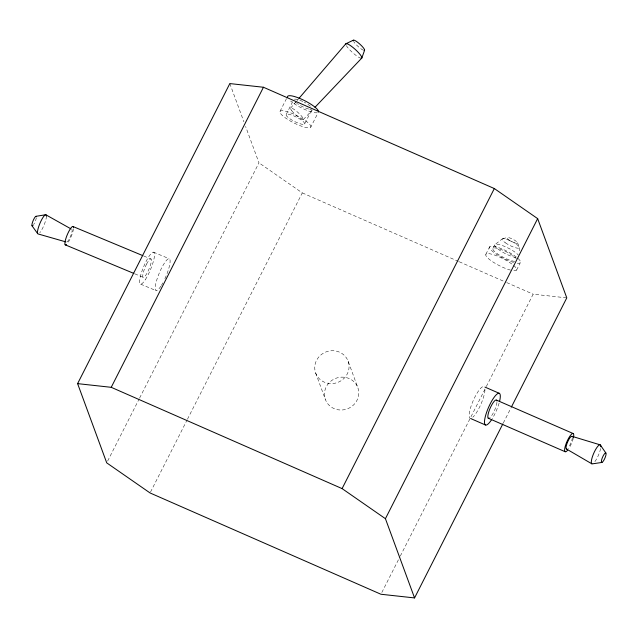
<?xml version="1.0" encoding="UTF-8"?>
<svg xmlns="http://www.w3.org/2000/svg" width="638" height="638" viewBox="0 0 638 638"><rect width="100%" height="100%" fill="white"/><g stroke="black" fill="none" stroke-linecap="round" stroke-linejoin="round"><path stroke-width="0.48" stroke-dasharray="3.19 2.39" d="M519.236 250.822L519.332 247.193L517.506 242.727M280.026 111.371L286.741 98.132M107.631 461.091L139.164 398.949M139.61 398.064L258.964 162.81L245.598 126.452M286.167 114.529L292.89 101.29M304.613 123.995A10.367 2.369 26.9 0 0 291.877 115.151A10.367 2.369 26.9 0 0 289.684 118.636A10.367 2.369 26.9 0 0 304.613 123.995L311.783 109.864M310.762 127.153A17.282 3.948 26.9 0 0 289.532 112.416A17.282 3.948 26.9 0 0 285.88 118.221A17.282 3.948 26.9 0 0 310.762 127.153L317.923 113.03M150.52 492.065L186.998 420.163M187.444 419.27L302.292 192.899L258.964 162.81M485.853 254.291L489.665 246.786M492.895 248.445L494.801 244.697L502.154 239.019M516.597 270.073L520.401 262.569M381.835 592.479L399.851 556.966M400.297 556.081L485.877 387.402M486.323 386.516L533.161 294.19L565.794 297.763M503.286 423.042L510.942 407.945M290.601 108.109L296.383 101.378M297.029 100.629L298.313 99.129M303.369 119.513L312.261 110.167M502.752 238.684L507.393 237.535M309.701 109.281L310.355 109.361A10.367 2.369 26.9 0 0 311.583 109.353M153.455 252.154L169.03 258.645M143.781 256.029L151.11 259.084M134.785 273.814L143.032 277.251M140.687 284.181L156.262 290.673M302.292 192.899L458.339 261.357M459.248 261.763L505.79 282.179M506.7 282.578L533.161 294.19M310.419 106.179L308.712 104.879A10.367 2.369 26.9 0 0 304.27 102.247M348.173 361.331A17.282 16.341 -20.2 0 1 328.538 383.398A17.282 16.341 -20.2 0 1 319.008 356.754A17.282 16.341 -20.2 0 1 348.173 361.331L357.878 387.737A17.282 16.341 -20.2 0 1 338.244 409.811A17.282 16.341 -20.2 0 1 328.722 383.167A17.282 16.341 -20.2 0 1 357.878 387.737M229.832 83.578L243.883 121.794M315.643 372.999L325.348 399.404M317.301 112.751A17.282 3.948 26.9 0 1 290.649 101.051M361.228 58.265A10.71 2.074 42.1 0 1 353.707 53.584A10.71 2.074 42.1 0 1 346.322 45.617M514.707 261.397A13.645 3.118 26.9 0 1 495.957 252.704A13.645 3.118 26.9 0 1 498.501 248.645A13.645 3.118 26.9 0 1 516.373 258.749M515.927 257.553A13.645 3.118 26.9 0 1 497.393 248.581A13.645 3.118 26.9 0 1 500.71 244.984A13.645 3.118 26.9 0 1 518.279 255.001M363.413 50.242A7.568 1.467 42.1 0 1 353.635 41.51M513.582 265.384A17.282 3.948 26.9 0 1 513.478 270.687M510.599 270.129A17.282 3.948 26.9 0 1 489.075 259.148A17.282 3.948 26.9 0 1 491.324 254.099A17.282 3.948 26.9 0 1 512.944 264.866M513.582 262.401A17.282 3.948 26.9 0 1 489.737 248.166A17.282 3.948 26.9 0 1 508.797 252.201A17.282 3.948 26.9 0 1 517.29 263.191M308.632 109.026A10.367 2.369 26.9 0 1 297.3 103.635M296.678 103.197A10.367 2.369 26.9 0 1 295.585 102.335M294.421 99.169A10.367 2.369 26.9 0 1 303.465 101.841M73.466 228.763A10.001 2.153 -67.4 0 1 70.746 237.543L69.646 239.832A10.001 2.153 -67.4 0 1 67.429 243.429M71.743 229.305A6.914 1.491 -67.4 0 1 70.036 237.472A6.914 1.491 -67.4 0 1 66.2 241.204M160.896 286.175A17.282 3.716 -67.4 0 1 156.414 281.175A17.282 3.716 -67.4 0 1 168.663 258.685A17.282 3.716 -67.4 0 1 164.763 279.069M162.834 282.905A17.282 3.716 -67.4 0 1 161.374 285.425M46.422 216.115A10.367 2.233 -67.4 0 1 39.787 232.75M36.326 217.765A5.184 1.116 -67.4 0 1 33.615 224.56M496.954 402.339A10.001 2.456 -66.5 0 1 494.211 411.119L493.062 413.384A10.001 2.456 -66.5 0 1 489.657 417.946M499.107 403.112A17.282 4.243 -66.5 0 1 492.105 418.895M573.275 438.33A10.001 2.456 -66.5 0 1 570.986 444.582L569.838 446.847A10.001 2.456 -66.5 0 1 568.641 448.825M572.342 437.588A6.914 1.699 -66.5 0 1 568.243 447.693M484.96 389.858A17.282 4.243 -66.5 0 1 472.83 417.212M471.235 418.273A17.282 4.243 -66.5 0 1 472.455 402.434A17.282 4.243 -66.5 0 1 484.051 386.684M600.589 448.546A10.367 2.544 -66.5 0 1 594.648 461.944M146.62 264.044L145.52 266.333A10.001 2.153 -67.4 0 0 142.864 276.932A10.001 2.153 -67.4 0 0 147.522 272.29L148.622 270.002A10.001 2.153 -67.4 0 0 151.278 259.403A10.001 2.153 -67.4 0 0 146.62 264.044M505.432 242.847A9.65 2.201 26.9 0 0 519.324 247.831A9.65 2.201 26.9 0 0 507.465 239.601A9.65 2.201 26.9 0 0 505.432 242.847M509.02 240.071A5.886 1.348 26.9 0 0 517.498 243.11A5.886 1.348 26.9 0 0 510.264 238.094A5.886 1.348 26.9 0 0 509.02 240.071M291.813 110.765A8.565 1.659 42.1 0 0 302.914 119.681A8.565 1.659 42.1 0 0 296.231 110.988A8.565 1.659 42.1 0 0 291.813 110.765M145.32 279.683A17.282 3.716 -67.4 0 0 154.244 252.776A17.282 3.716 -67.4 0 0 141.652 272.043A17.282 3.716 -67.4 0 0 145.32 279.683"/><path stroke-width="0.96" d="M364.577 50.306L361.802 58.05L314.973 107.312M502.832 423.927L414.556 597.926L380.934 594.249L150.066 492.959L106.729 462.869L77.605 383.637L229.832 83.578L263.454 87.254L494.322 188.545L537.659 218.635L566.783 297.866L511.389 407.06M77.605 383.637L111.227 387.314L263.454 87.254M414.556 597.926L385.424 518.694L342.096 488.604L494.322 188.545M385.424 518.694L537.659 218.635M298.951 98.388L345.836 43.791L353.293 40.218M36.055 216.298L45.761 214.743L70.874 228.819M601.985 462.43L592.558 463.826A10.367 2.544 -66.5 0 1 594.393 451.848A10.367 2.544 -66.5 0 1 600.797 446.775M65.69 241.842L38.105 233.955A10.367 2.233 -67.4 0 1 40.665 221.705A10.367 2.233 -67.4 0 1 46.422 216.115M571.975 436.312L600.246 444.869L605.829 452.956A5.184 1.276 -66.5 0 1 603.636 460.612A5.184 1.276 -66.5 0 1 601.714 459.504A5.184 1.276 -66.5 0 1 605.829 452.956M73.234 226.626L142.864 255.647M65.148 244.793L133.868 273.431M484.952 387.083L499.402 393.375M496.611 400.162L573.387 433.625M488.19 418.177L564.965 451.64M470.94 418.656L485.39 424.956M111.227 387.314L342.096 488.604M566.369 448.945L591.841 463.818M31.988 225.724L37.626 233.588M287.61 97.502A17.282 3.948 26.9 0 1 303.09 99.903A17.282 3.948 26.9 0 1 318.37 112.152M345.812 44.485A10.71 2.074 42.1 0 1 354.975 49.174A10.71 2.074 42.1 0 1 361.228 58.265M353.269 40.712A7.568 1.467 42.1 0 1 359.752 44.03A7.568 1.467 42.1 0 1 364.17 50.45M73.498 227.415A10.001 2.153 -67.4 0 0 68.737 231.586L67.636 233.875A10.001 2.153 -67.4 0 0 66.464 244.49M33.072 225.302A5.184 1.116 -67.4 0 1 32.729 221.649A5.184 1.116 -67.4 0 1 36.294 216.481M573.434 437.636A10.001 2.456 -66.5 0 0 568.514 438.418L567.357 440.683A10.001 2.456 -66.5 0 0 564.59 450.213A10.001 2.456 -66.5 0 0 567.477 450.38M496.938 400.967A10.001 2.456 -66.5 0 0 491.738 404.955L490.582 407.219A10.001 2.456 -66.5 0 0 488.804 418.376M491.587 419.7A17.282 4.243 -66.5 0 1 484.649 419.908A17.282 4.243 -66.5 0 1 494.897 396.302A17.282 4.243 -66.5 0 1 499.602 401.238M566.855 448.953A6.914 1.699 -66.5 0 1 567.692 441.783A6.914 1.699 -66.5 0 1 572.262 436.751"/></g></svg>
